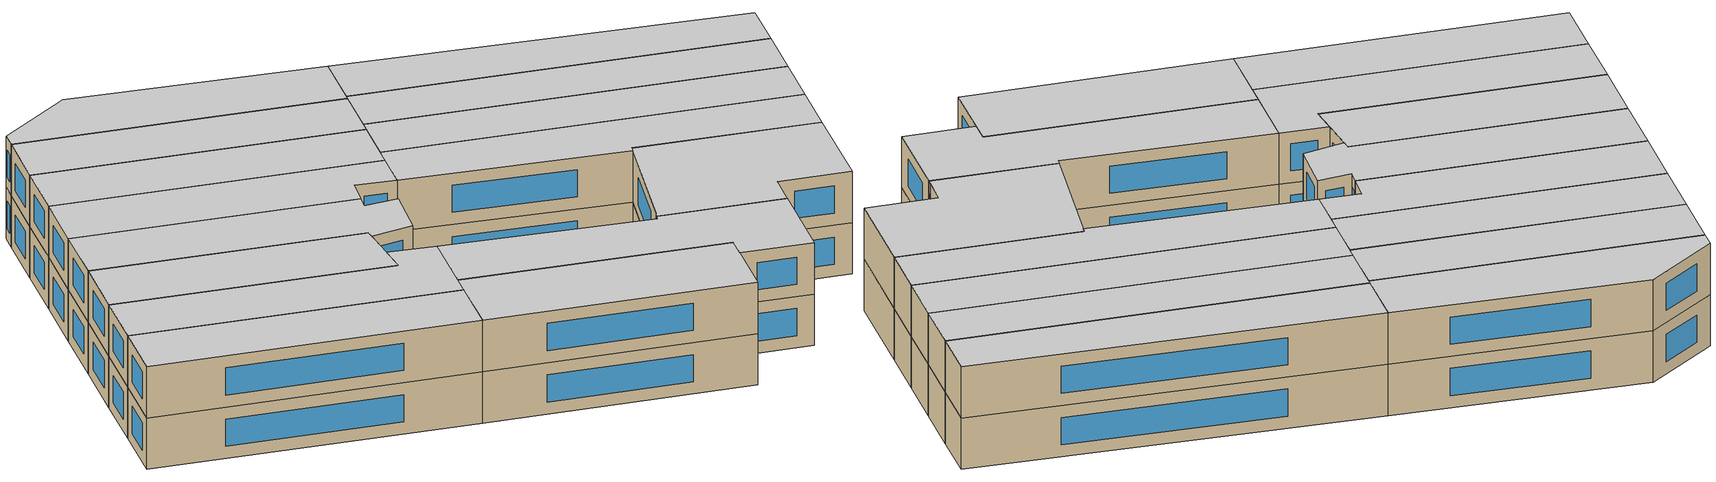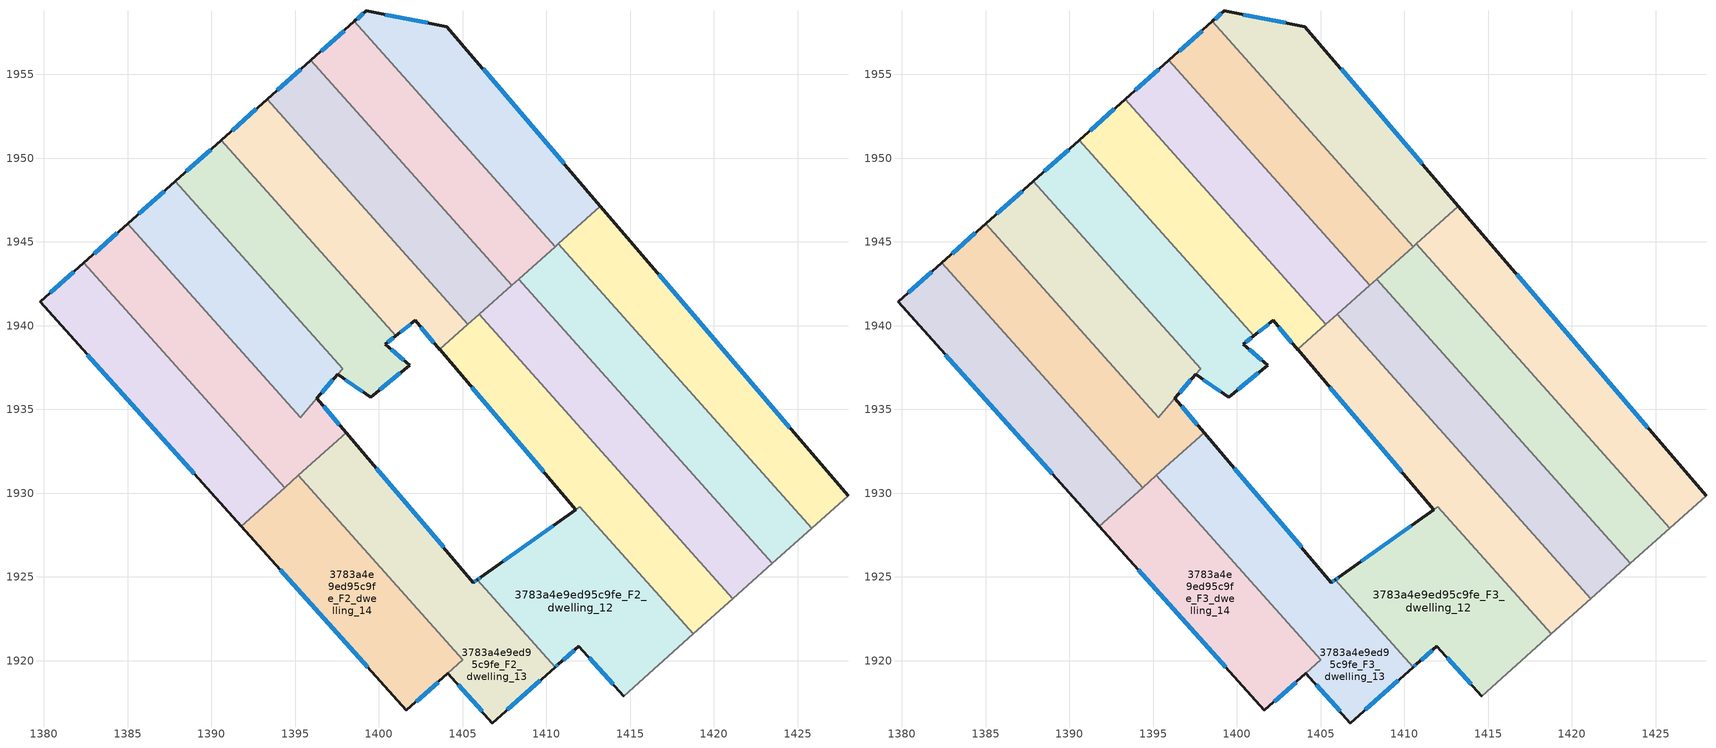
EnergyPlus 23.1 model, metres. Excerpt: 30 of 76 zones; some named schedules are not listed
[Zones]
3783a4e9ed95c9fe_F2_dwelling_0
 floor to 3783a4e9ed95c9fe_F1_dwelling_0 (EU_floor_Construction): 1404.07,1957.86 1413.23,1947.13 1410.53,1944.72 1398.54,1958.16 1399.25,1958.79 z6
 wall outside (EU_wall_Construction): 1413.23,1947.13 1404.07,1957.86 1399.25,1958.79 1398.54,1958.16 z6:9
 wall to 3783a4e9ed95c9fe_F2_dwelling_1 (EU_wall_Construction): 1398.54,1958.16 1410.53,1944.72 z6:9
 wall to 3783a4e9ed95c9fe_F2_dwelling_8 (EU_wall_Construction): 1410.7,1944.88 1413.23,1947.13 z6:9
 wall to 3783a4e9ed95c9fe_F2_dwelling_9 (EU_wall_Construction): 1410.53,1944.72 1410.7,1944.88 z6:9
 window (EU_Window_Construction): 1402.94,1958.07 1400.38,1958.57 / 1411.08,1949.65 1406.22,1955.34 / 1399.08,1958.64 1398.71,1958.31 z6.7:8.3
3783a4e9ed95c9fe_F2_dwelling_1
 floor to 3783a4e9ed95c9fe_F1_dwelling_1 (EU_floor_Construction): 1398.54,1958.16 1410.53,1944.72 1407.92,1942.4 1395.94,1955.84 z6
 wall outside (EU_wall_Construction): 1398.54,1958.16 1395.94,1955.84 z6:9
 wall to 3783a4e9ed95c9fe_F2_dwelling_2 (EU_wall_Construction): 1395.94,1955.84 1407.92,1942.4 z6:9
 wall to 3783a4e9ed95c9fe_F2_dwelling_9 (EU_wall_Construction): 1408.35,1942.78 1410.53,1944.72 z6:9
 wall to 3783a4e9ed95c9fe_F2_dwelling_10 (EU_wall_Construction): 1407.92,1942.4 1408.35,1942.78 z6:9
 window (EU_Window_Construction): 1397.93,1957.61 1396.55,1956.38 z6.7:8.3
3783a4e9ed95c9fe_F2_dwelling_10
 floor to 3783a4e9ed95c9fe_F1_dwelling_10 (EU_floor_Construction): 1408.35,1942.78 1423.48,1925.8 1421.13,1923.7 1405.99,1940.68 z6
 wall to 3783a4e9ed95c9fe_F2_dwelling_9 (EU_wall_Construction): 1423.48,1925.8 1408.35,1942.78 z6:9
 wall adiabatic (EU_wall_Construction): 1421.13,1923.7 1423.48,1925.8 z6:9
 wall to 3783a4e9ed95c9fe_F2_dwelling_11 (EU_wall_Construction): 1405.99,1940.68 1421.13,1923.7 z6:9
 wall to 3783a4e9ed95c9fe_F2_dwelling_2 (EU_wall_Construction): 1407.92,1942.4 1405.99,1940.68 z6:9
3783a4e9ed95c9fe_F2_dwelling_11
 floor to 3783a4e9ed95c9fe_F1_dwelling_11 (EU_floor_Construction): 1412.01,1929.19 1411.76,1929.02 1403.64,1938.58 1405.99,1940.68 1421.13,1923.7 1418.78,1921.6 z6
 wall outside (EU_wall_Construction): 1403.64,1938.58 1411.76,1929.02 z6:9
 wall adiabatic (EU_wall_Construction): 1418.78,1921.6 1421.13,1923.7 z6:9
 wall to 3783a4e9ed95c9fe_F2_dwelling_12 (EU_wall_Construction): 1411.76,1929.02 1412.01,1929.19 1418.78,1921.6 z6:9
 wall to 3783a4e9ed95c9fe_F2_dwelling_3 (EU_wall_Construction): 1405.32,1940.08 1403.64,1938.58 z6:9
 wall to 3783a4e9ed95c9fe_F2_dwelling_2 (EU_wall_Construction): 1405.99,1940.68 1405.32,1940.08 z6:9
 window (EU_Window_Construction): 1405.55,1936.33 1409.85,1931.26 z6.7:8.3
3783a4e9ed95c9fe_F2_dwelling_12
 floor to 3783a4e9ed95c9fe_F1_dwelling_12 (EU_floor_Construction): 1412.01,1929.19 1418.78,1921.6 1414.62,1917.88 1411.94,1920.87 1410.72,1919.78 1410.53,1919.62 1405.89,1924.83 1406.09,1924.97 z6
 wall outside (EU_wall_Construction): 1410.53,1919.62 1410.72,1919.78 1411.94,1920.87 1414.62,1917.88 / 1411.76,1929.01 1406.09,1924.97 1405.89,1924.83 z6:9
 wall adiabatic (EU_wall_Construction): 1414.62,1917.88 1418.78,1921.6 z6:9
 wall to 3783a4e9ed95c9fe_F2_dwelling_13 (EU_wall_Construction): 1405.89,1924.83 1410.53,1919.62 z6:9
 window (EU_Window_Construction): 1412.57,1920.17 1413.99,1918.59 / 1411.01,1920.04 1411.65,1920.62 / 1410.58,1919.66 1410.67,1919.74 / 1406.04,1924.94 1405.93,1924.86 / 1410.43,1928.07 1407.42,1925.92 z6.7:8.3
3783a4e9ed95c9fe_F2_dwelling_13
 floor to 3783a4e9ed95c9fe_F1_dwelling_13 (EU_floor_Construction): 1405.89,1924.83 1410.53,1919.62 1406.79,1916.28 1404.12,1919.25 1405.02,1920.04 1395.2,1931.06 1398.06,1933.6 1405.65,1924.66 z6
 wall outside (EU_wall_Construction): 1404.12,1919.25 1406.79,1916.28 1410.53,1919.62 / 1405.89,1924.83 1405.65,1924.66 1398.06,1933.6 z6:9
 wall to 3783a4e9ed95c9fe_F2_dwelling_14 (EU_wall_Construction): 1405.02,1920.04 1404.12,1919.25 / 1395.2,1931.06 1405.02,1920.05 z6:9
 wall to 3783a4e9ed95c9fe_F2_dwelling_6 (EU_wall_Construction): 1398.06,1933.6 1395.2,1931.06 z6:9
 window (EU_Window_Construction): 1404.75,1918.55 1406.16,1916.97 / 1403.86,1926.76 1399.84,1931.5 / 1405.83,1924.79 1405.7,1924.7 / 1407.67,1917.06 1409.65,1918.83 z6.7:8.3
3783a4e9ed95c9fe_F2_dwelling_14
 floor to 3783a4e9ed95c9fe_F1_dwelling_14 (EU_floor_Construction): 1395.2,1931.06 1405.02,1920.05 1401.65,1917.04 1391.8,1928.02 z6
 wall outside (EU_wall_Construction): 1391.8,1928.02 1401.65,1917.04 1404.12,1919.24 z6:9
 wall to 3783a4e9ed95c9fe_F2_dwelling_7 (EU_wall_Construction): 1394.38,1930.32 1391.8,1928.02 z6:9
 wall to 3783a4e9ed95c9fe_F2_dwelling_6 (EU_wall_Construction): 1395.2,1931.06 1394.38,1930.32 z6:9
 window (EU_Window_Construction): 1402.23,1917.56 1403.54,1918.72 / 1394.11,1925.44 1399.34,1919.62 z6.7:8.3
3783a4e9ed95c9fe_F2_dwelling_2
 floor to 3783a4e9ed95c9fe_F1_dwelling_2 (EU_floor_Construction): 1395.94,1955.84 1407.92,1942.4 1405.32,1940.08 1393.34,1953.52 z6
 wall outside (EU_wall_Construction): 1395.94,1955.84 1393.34,1953.52 z6:9
 wall to 3783a4e9ed95c9fe_F2_dwelling_3 (EU_wall_Construction): 1393.34,1953.52 1405.32,1940.08 z6:9
 window (EU_Window_Construction): 1395.33,1955.29 1393.95,1954.06 z6.7:8.3
3783a4e9ed95c9fe_F2_dwelling_3
 floor to 3783a4e9ed95c9fe_F1_dwelling_3 (EU_floor_Construction): 1393.34,1953.52 1405.32,1940.08 1403.64,1938.58 1402.16,1940.31 1401.02,1939.39 1390.6,1951.08 z6
 wall outside (EU_wall_Construction): 1393.34,1953.52 1390.6,1951.08 / 1401.02,1939.39 1402.16,1940.31 1403.64,1938.58 z6:9
 wall to 3783a4e9ed95c9fe_F2_dwelling_4 (EU_wall_Construction): 1390.6,1951.08 1401.02,1939.39 z6:9
 window (EU_Window_Construction): 1392.69,1952.95 1391.24,1951.65 / 1402.51,1939.9 1403.29,1938.98 / 1401.29,1939.61 1401.89,1940.09 z6.7:8.3
3783a4e9ed95c9fe_F2_dwelling_4
 floor to 3783a4e9ed95c9fe_F1_dwelling_4 (EU_floor_Construction): 1390.6,1951.08 1401.02,1939.39 1400.39,1938.89 1401.83,1937.65 1399.52,1935.72 1397.55,1937.1 1397.84,1937.44 1387.86,1948.63 z6
 wall outside (EU_wall_Construction): 1390.6,1951.08 1387.86,1948.63 / 1397.55,1937.1 1399.52,1935.72 1401.83,1937.65 1400.39,1938.89 1401.02,1939.39 z6:9
 wall to 3783a4e9ed95c9fe_F2_dwelling_5 (EU_wall_Construction): 1387.86,1948.63 1397.84,1937.44 1397.55,1937.1 z6:9
 window (EU_Window_Construction): 1389.96,1950.5 1388.5,1949.21 / 1400.54,1939.01 1400.87,1939.27 / 1401.5,1937.94 1400.73,1938.6 / 1400.06,1936.17 1401.29,1937.2 / 1398.01,1936.78 1399.05,1936.04 z6.7:8.3
3783a4e9ed95c9fe_F2_dwelling_5
 floor to 3783a4e9ed95c9fe_F1_dwelling_5 (EU_floor_Construction): 1387.86,1948.63 1397.84,1937.44 1395.31,1934.52 1385,1946.08 z6
 wall outside (EU_wall_Construction): 1387.86,1948.63 1385,1946.08 / 1396.3,1935.66 1397.55,1937.1 z6:9
 wall to 3783a4e9ed95c9fe_F2_dwelling_6 (EU_wall_Construction): 1385,1946.08 1395.31,1934.52 / 1395.31,1934.51 1396.3,1935.66 z6:9
 window (EU_Window_Construction): 1387.19,1948.04 1385.67,1946.68 / 1396.6,1936 1397.26,1936.76 z6.7:8.3
3783a4e9ed95c9fe_F2_dwelling_6
 floor to 3783a4e9ed95c9fe_F1_dwelling_6 (EU_floor_Construction): 1396.3,1935.66 1398.06,1933.6 1394.38,1930.32 1382.4,1943.76 1385,1946.08 1395.31,1934.51 z6
 wall outside (EU_wall_Construction): 1385,1946.08 1382.4,1943.76 / 1398.06,1933.6 1396.3,1935.66 z6:9
 wall to 3783a4e9ed95c9fe_F2_dwelling_7 (EU_wall_Construction): 1382.4,1943.76 1394.38,1930.32 z6:9
 window (EU_Window_Construction): 1384.39,1945.54 1383.01,1944.31 / 1397.64,1934.08 1396.72,1935.18 z6.7:8.3
3783a4e9ed95c9fe_F2_dwelling_7
 floor to 3783a4e9ed95c9fe_F1_dwelling_7 (EU_floor_Construction): 1382.4,1943.76 1394.38,1930.32 1391.8,1928.02 1379.77,1941.42 z6
 wall outside (EU_wall_Construction): 1382.4,1943.76 1379.77,1941.42 1391.8,1928.02 z6:9
 window (EU_Window_Construction): 1382.6,1938.28 1388.97,1931.17 / 1381.78,1943.21 1380.39,1941.97 z6.7:8.3
3783a4e9ed95c9fe_F2_dwelling_8
 floor to 3783a4e9ed95c9fe_F1_dwelling_8 (EU_floor_Construction): 1413.23,1947.13 1428.01,1929.85 1425.84,1927.9 1410.7,1944.88 z6
 wall outside (EU_wall_Construction): 1428.01,1929.85 1413.23,1947.13 z6:9
 wall adiabatic (EU_wall_Construction): 1425.84,1927.9 1428.01,1929.85 z6:9
 wall to 3783a4e9ed95c9fe_F2_dwelling_9 (EU_wall_Construction): 1410.7,1944.88 1425.84,1927.9 z6:9
 window (EU_Window_Construction): 1424.54,1933.91 1416.7,1943.07 z6.7:8.3
3783a4e9ed95c9fe_F2_dwelling_9
 floor to 3783a4e9ed95c9fe_F1_dwelling_9 (EU_floor_Construction): 1410.7,1944.88 1425.84,1927.9 1423.48,1925.8 1408.35,1942.78 z6
 wall adiabatic (EU_wall_Construction): 1423.48,1925.8 1425.84,1927.9 z6:9
3783a4e9ed95c9fe_F3_dwelling_0
 floor to 3783a4e9ed95c9fe_F2_dwelling_0 (EU_floor_Construction): 1404.07,1957.86 1413.23,1947.13 1410.53,1944.72 1398.54,1958.16 1399.25,1958.79 z9
 wall outside (EU_wall_Construction): 1413.23,1947.13 1404.07,1957.86 1399.25,1958.79 1398.54,1958.16 z9:12
 wall to 3783a4e9ed95c9fe_F3_dwelling_1 (EU_wall_Construction): 1398.54,1958.16 1410.53,1944.72 z9:12
 wall to 3783a4e9ed95c9fe_F3_dwelling_8 (EU_wall_Construction): 1410.7,1944.88 1413.23,1947.13 z9:12
 wall to 3783a4e9ed95c9fe_F3_dwelling_9 (EU_wall_Construction): 1410.53,1944.72 1410.7,1944.88 z9:12
 window (EU_Window_Construction): 1402.94,1958.07 1400.38,1958.57 / 1411.08,1949.65 1406.22,1955.34 / 1399.08,1958.64 1398.71,1958.31 z9.7:11.3
 ceiling to 3783a4e9ed95c9fe_F4_dwelling_0 (EU_floor_Construction): 1413.23,1947.13 1404.07,1957.86 1399.25,1958.79 1398.54,1958.16 1410.53,1944.72 z12
3783a4e9ed95c9fe_F3_dwelling_1
 floor to 3783a4e9ed95c9fe_F2_dwelling_1 (EU_floor_Construction): 1398.54,1958.16 1410.53,1944.72 1407.92,1942.4 1395.94,1955.84 z9
 wall outside (EU_wall_Construction): 1398.54,1958.16 1395.94,1955.84 z9:12
 wall to 3783a4e9ed95c9fe_F3_dwelling_2 (EU_wall_Construction): 1395.94,1955.84 1407.92,1942.4 z9:12
 wall to 3783a4e9ed95c9fe_F3_dwelling_9 (EU_wall_Construction): 1408.35,1942.78 1410.53,1944.72 z9:12
 wall to 3783a4e9ed95c9fe_F3_dwelling_10 (EU_wall_Construction): 1407.92,1942.4 1408.35,1942.78 z9:12
 window (EU_Window_Construction): 1397.93,1957.61 1396.55,1956.38 z9.7:11.3
 ceiling to 3783a4e9ed95c9fe_F4_dwelling_1 (EU_floor_Construction): 1410.53,1944.72 1398.54,1958.16 1395.94,1955.84 1407.92,1942.4 z12
3783a4e9ed95c9fe_F3_dwelling_10
 floor to 3783a4e9ed95c9fe_F2_dwelling_10 (EU_floor_Construction): 1408.35,1942.78 1423.48,1925.8 1421.13,1923.7 1405.99,1940.68 z9
 wall to 3783a4e9ed95c9fe_F3_dwelling_9 (EU_wall_Construction): 1423.48,1925.8 1408.35,1942.78 z9:12
 wall adiabatic (EU_wall_Construction): 1421.13,1923.7 1423.48,1925.8 z9:12
 wall to 3783a4e9ed95c9fe_F3_dwelling_11 (EU_wall_Construction): 1405.99,1940.68 1421.13,1923.7 z9:12
 wall to 3783a4e9ed95c9fe_F3_dwelling_2 (EU_wall_Construction): 1407.92,1942.4 1405.99,1940.68 z9:12
 ceiling to 3783a4e9ed95c9fe_F4_dwelling_10 (EU_floor_Construction): 1423.48,1925.8 1408.35,1942.78 1405.99,1940.68 1421.13,1923.7 z12
3783a4e9ed95c9fe_F3_dwelling_11
 floor to 3783a4e9ed95c9fe_F2_dwelling_11 (EU_floor_Construction): 1412.01,1929.19 1411.76,1929.02 1403.64,1938.58 1405.99,1940.68 1421.13,1923.7 1418.78,1921.6 z9
 wall outside (EU_wall_Construction): 1403.64,1938.58 1411.76,1929.02 z9:12
 wall adiabatic (EU_wall_Construction): 1418.78,1921.6 1421.13,1923.7 z9:12
 wall to 3783a4e9ed95c9fe_F3_dwelling_12 (EU_wall_Construction): 1411.76,1929.02 1412.01,1929.19 1418.78,1921.6 z9:12
 wall to 3783a4e9ed95c9fe_F3_dwelling_3 (EU_wall_Construction): 1405.32,1940.08 1403.64,1938.58 z9:12
 wall to 3783a4e9ed95c9fe_F3_dwelling_2 (EU_wall_Construction): 1405.99,1940.68 1405.32,1940.08 z9:12
 window (EU_Window_Construction): 1405.55,1936.33 1409.85,1931.26 z9.7:11.3
 ceiling to 3783a4e9ed95c9fe_F4_dwelling_11 (EU_floor_Construction): 1421.13,1923.7 1405.99,1940.68 1403.64,1938.58 1411.76,1929.02 1412.01,1929.19 1418.78,1921.6 z12
3783a4e9ed95c9fe_F3_dwelling_12
 floor to 3783a4e9ed95c9fe_F2_dwelling_12 (EU_floor_Construction): 1412.01,1929.19 1418.78,1921.6 1414.62,1917.88 1411.94,1920.87 1410.72,1919.78 1410.53,1919.62 1405.89,1924.83 1406.09,1924.97 z9
 wall outside (EU_wall_Construction): 1410.53,1919.62 1410.72,1919.78 1411.94,1920.87 1414.62,1917.88 / 1411.76,1929.01 1406.09,1924.97 1405.89,1924.83 z9:12
 wall adiabatic (EU_wall_Construction): 1414.62,1917.88 1418.78,1921.6 z9:12
 wall to 3783a4e9ed95c9fe_F3_dwelling_13 (EU_wall_Construction): 1405.89,1924.83 1410.53,1919.62 z9:12
 window (EU_Window_Construction): 1412.57,1920.17 1413.99,1918.59 / 1411.01,1920.04 1411.65,1920.62 / 1410.58,1919.66 1410.67,1919.74 / 1406.04,1924.94 1405.93,1924.86 / 1410.43,1928.07 1407.42,1925.92 z9.7:11.3
 ceiling to 3783a4e9ed95c9fe_F4_dwelling_12 (EU_floor_Construction): 1418.78,1921.6 1412.01,1929.19 1406.09,1924.97 1405.89,1924.83 1410.53,1919.62 1410.72,1919.78 1411.94,1920.87 1414.62,1917.88 z12
3783a4e9ed95c9fe_F3_dwelling_13
 floor to 3783a4e9ed95c9fe_F2_dwelling_13 (EU_floor_Construction): 1405.89,1924.83 1410.53,1919.62 1406.79,1916.28 1404.12,1919.25 1405.02,1920.04 1395.2,1931.06 1398.06,1933.6 1405.65,1924.66 z9
 wall outside (EU_wall_Construction): 1404.12,1919.25 1406.79,1916.28 1410.53,1919.62 / 1405.89,1924.83 1405.65,1924.66 1398.06,1933.6 z9:12
 wall to 3783a4e9ed95c9fe_F3_dwelling_14 (EU_wall_Construction): 1405.02,1920.04 1404.12,1919.25 / 1395.2,1931.06 1405.02,1920.05 z9:12
 wall to 3783a4e9ed95c9fe_F3_dwelling_6 (EU_wall_Construction): 1398.06,1933.6 1395.2,1931.06 z9:12
 window (EU_Window_Construction): 1404.75,1918.55 1406.16,1916.97 / 1403.86,1926.76 1399.84,1931.5 / 1405.83,1924.79 1405.7,1924.7 / 1407.67,1917.06 1409.65,1918.83 z9.7:11.3
 ceiling to 3783a4e9ed95c9fe_F4_dwelling_13 (EU_floor_Construction): 1410.53,1919.62 1405.89,1924.83 1405.65,1924.66 1398.06,1933.6 1395.2,1931.06 1405.02,1920.04 1404.12,1919.25 1406.79,1916.28 z12
3783a4e9ed95c9fe_F3_dwelling_14
 floor to 3783a4e9ed95c9fe_F2_dwelling_14 (EU_floor_Construction): 1395.2,1931.06 1405.02,1920.05 1401.65,1917.04 1391.8,1928.02 z9
 wall outside (EU_wall_Construction): 1391.8,1928.02 1401.65,1917.04 1404.12,1919.24 z9:12
 wall to 3783a4e9ed95c9fe_F3_dwelling_7 (EU_wall_Construction): 1394.38,1930.32 1391.8,1928.02 z9:12
 wall to 3783a4e9ed95c9fe_F3_dwelling_6 (EU_wall_Construction): 1395.2,1931.06 1394.38,1930.32 z9:12
 window (EU_Window_Construction): 1402.23,1917.56 1403.54,1918.72 / 1394.11,1925.44 1399.34,1919.62 z9.7:11.3
 ceiling to 3783a4e9ed95c9fe_F4_dwelling_14 (EU_floor_Construction): 1405.02,1920.05 1395.2,1931.06 1391.8,1928.02 1401.65,1917.04 z12
3783a4e9ed95c9fe_F3_dwelling_2
 floor to 3783a4e9ed95c9fe_F2_dwelling_2 (EU_floor_Construction): 1395.94,1955.84 1407.92,1942.4 1405.32,1940.08 1393.34,1953.52 z9
 wall outside (EU_wall_Construction): 1395.94,1955.84 1393.34,1953.52 z9:12
 wall to 3783a4e9ed95c9fe_F3_dwelling_3 (EU_wall_Construction): 1393.34,1953.52 1405.32,1940.08 z9:12
 window (EU_Window_Construction): 1395.33,1955.29 1393.95,1954.06 z9.7:11.3
 ceiling to 3783a4e9ed95c9fe_F4_dwelling_2 (EU_floor_Construction): 1407.92,1942.4 1395.94,1955.84 1393.34,1953.52 1405.32,1940.08 z12
3783a4e9ed95c9fe_F3_dwelling_3
 floor to 3783a4e9ed95c9fe_F2_dwelling_3 (EU_floor_Construction): 1393.34,1953.52 1405.32,1940.08 1403.64,1938.58 1402.16,1940.31 1401.02,1939.39 1390.6,1951.08 z9
 wall outside (EU_wall_Construction): 1393.34,1953.52 1390.6,1951.08 / 1401.02,1939.39 1402.16,1940.31 1403.64,1938.58 z9:12
 wall to 3783a4e9ed95c9fe_F3_dwelling_4 (EU_wall_Construction): 1390.6,1951.08 1401.02,1939.39 z9:12
 window (EU_Window_Construction): 1392.69,1952.95 1391.24,1951.65 / 1402.51,1939.9 1403.29,1938.98 / 1401.29,1939.61 1401.89,1940.09 z9.7:11.3
 ceiling to 3783a4e9ed95c9fe_F4_dwelling_3 (EU_floor_Construction): 1405.32,1940.08 1393.34,1953.52 1390.6,1951.08 1401.02,1939.39 1402.16,1940.31 1403.64,1938.58 z12
3783a4e9ed95c9fe_F3_dwelling_4
 floor to 3783a4e9ed95c9fe_F2_dwelling_4 (EU_floor_Construction): 1390.6,1951.08 1401.02,1939.39 1400.39,1938.89 1401.83,1937.65 1399.52,1935.72 1397.55,1937.1 1397.84,1937.44 1387.86,1948.63 z9
 wall outside (EU_wall_Construction): 1390.6,1951.08 1387.86,1948.63 / 1397.55,1937.1 1399.52,1935.72 1401.83,1937.65 1400.39,1938.89 1401.02,1939.39 z9:12
 wall to 3783a4e9ed95c9fe_F3_dwelling_5 (EU_wall_Construction): 1387.86,1948.63 1397.84,1937.44 1397.55,1937.1 z9:12
 window (EU_Window_Construction): 1389.96,1950.5 1388.5,1949.21 / 1400.54,1939.01 1400.87,1939.27 / 1401.5,1937.94 1400.73,1938.6 / 1400.06,1936.17 1401.29,1937.2 / 1398.01,1936.78 1399.05,1936.04 z9.7:11.3
 ceiling to 3783a4e9ed95c9fe_F4_dwelling_4 (EU_floor_Construction): 1401.83,1937.65 1400.39,1938.89 1401.02,1939.39 1390.6,1951.08 1387.86,1948.63 1397.84,1937.44 1397.55,1937.1 1399.52,1935.72 z12
3783a4e9ed95c9fe_F3_dwelling_5
 floor to 3783a4e9ed95c9fe_F2_dwelling_5 (EU_floor_Construction): 1387.86,1948.63 1397.84,1937.44 1395.31,1934.52 1385,1946.08 z9
 wall outside (EU_wall_Construction): 1387.86,1948.63 1385,1946.08 / 1396.3,1935.66 1397.55,1937.1 z9:12
 wall to 3783a4e9ed95c9fe_F3_dwelling_6 (EU_wall_Construction): 1385,1946.08 1395.31,1934.52 / 1395.31,1934.51 1396.3,1935.66 z9:12
 window (EU_Window_Construction): 1387.19,1948.04 1385.67,1946.68 / 1396.6,1936 1397.26,1936.76 z9.7:11.3
 ceiling to 3783a4e9ed95c9fe_F4_dwelling_5 (EU_floor_Construction): 1395.31,1934.52 1397.84,1937.44 1387.86,1948.63 1385,1946.08 z12
3783a4e9ed95c9fe_F3_dwelling_6
 floor to 3783a4e9ed95c9fe_F2_dwelling_6 (EU_floor_Construction): 1396.3,1935.66 1398.06,1933.6 1394.38,1930.32 1382.4,1943.76 1385,1946.08 1395.31,1934.51 z9
 wall outside (EU_wall_Construction): 1385,1946.08 1382.4,1943.76 / 1398.06,1933.6 1396.3,1935.66 z9:12
 wall to 3783a4e9ed95c9fe_F3_dwelling_7 (EU_wall_Construction): 1382.4,1943.76 1394.38,1930.32 z9:12
 window (EU_Window_Construction): 1384.39,1945.54 1383.01,1944.31 / 1397.64,1934.08 1396.72,1935.18 z9.7:11.3
 ceiling to 3783a4e9ed95c9fe_F4_dwelling_6 (EU_floor_Construction): 1398.06,1933.6 1396.3,1935.66 1395.31,1934.51 1385,1946.08 1382.4,1943.76 1394.38,1930.32 z12
3783a4e9ed95c9fe_F3_dwelling_7
 floor to 3783a4e9ed95c9fe_F2_dwelling_7 (EU_floor_Construction): 1382.4,1943.76 1394.38,1930.32 1391.8,1928.02 1379.77,1941.42 z9
 wall outside (EU_wall_Construction): 1382.4,1943.76 1379.77,1941.42 1391.8,1928.02 z9:12
 window (EU_Window_Construction): 1382.6,1938.28 1388.97,1931.17 / 1381.78,1943.21 1380.39,1941.97 z9.7:11.3
 ceiling to 3783a4e9ed95c9fe_F4_dwelling_7 (EU_floor_Construction): 1394.38,1930.32 1382.4,1943.76 1379.77,1941.42 1391.8,1928.02 z12
3783a4e9ed95c9fe_F3_dwelling_8
 floor to 3783a4e9ed95c9fe_F2_dwelling_8 (EU_floor_Construction): 1413.23,1947.13 1428.01,1929.85 1425.84,1927.9 1410.7,1944.88 z9
 wall outside (EU_wall_Construction): 1428.01,1929.85 1413.23,1947.13 z9:12
 wall adiabatic (EU_wall_Construction): 1425.84,1927.9 1428.01,1929.85 z9:12
 wall to 3783a4e9ed95c9fe_F3_dwelling_9 (EU_wall_Construction): 1410.7,1944.88 1425.84,1927.9 z9:12
 window (EU_Window_Construction): 1424.54,1933.91 1416.7,1943.07 z9.7:11.3
 ceiling to 3783a4e9ed95c9fe_F4_dwelling_8 (EU_floor_Construction): 1428.01,1929.85 1413.23,1947.13 1410.7,1944.88 1425.84,1927.9 z12
3783a4e9ed95c9fe_F3_dwelling_9
 floor to 3783a4e9ed95c9fe_F2_dwelling_9 (EU_floor_Construction): 1410.7,1944.88 1425.84,1927.9 1423.48,1925.8 1408.35,1942.78 z9
 wall adiabatic (EU_wall_Construction): 1423.48,1925.8 1425.84,1927.9 z9:12
 ceiling to 3783a4e9ed95c9fe_F4_dwelling_9 (EU_floor_Construction): 1425.84,1927.9 1410.7,1944.88 1408.35,1942.78 1423.48,1925.8 z12
[Building]
EU S2 Campaign: North Axis=0; Terrain=City; Solar Distribution=FullExterior
[Site:Location]
Budapest.Ferenc.Liszt.Intl.AP: Latitude=47.437; Longitude=19.256; Time Zone=1; Elevation=185
[SizingPeriod:WeatherFileDays]
AnnualSizingPeriod: Begin Month=1; Begin Day of Month=1; End Month=12; End Day of Month=31; Day of Week for Start Day=Monday; Use Weather File Daylight Saving Period=No; Use Weather File Rain and Snow Indicators=No
[MATERIAL]
EU_InternalMass_Material: Roughness=MediumRough; Thickness=0.1; Conductivity=1; Density=1800; Specific Heat=900; Thermal Absorptance=0.9; Solar Absorptance=0.7; Visible Absorptance=0.7
[MATERIAL:NOMASS] Roughness=MediumRough; Thermal Absorptance=0.9; Solar Absorptance=0.7; Visible Absorptance=0.7
Name | Thermal Resistance
EU_wall_NoMass | 0.832559
EU_floor_NoMass | 0.872794
[WINDOWMATERIAL:SIMPLEGLAZINGSYSTEM]
EU_Window_SimpleGlazing: UFactor=2.79869; Solar Heat Gain Coefficient=0.75; Visible Transmittance=0.75
[CONSTRUCTION]
EU_wall_Construction: EU_wall_NoMass
EU_floor_Construction: EU_floor_NoMass
EU_Window_Construction: EU_Window_SimpleGlazing
EU_InternalMass_Construction: EU_InternalMass_Material
[ZONE] Type=1; Multiplier=1; Ceiling Height=autocalculate; Floor Area=autocalculate; Part of Total Floor Area=Yes
Name | Volume
3783a4e9ed95c9fe_F2_dwelling_0; 3783a4e9ed95c9fe_F3_dwelling_0 | 188.269
3783a4e9ed95c9fe_F2_dwelling_1; 3783a4e9ed95c9fe_F3_dwelling_1 | 188.36
3783a4e9ed95c9fe_F2_dwelling_10; 3783a4e9ed95c9fe_F3_dwelling_10 | 215.232
3783a4e9ed95c9fe_F2_dwelling_11; 3783a4e9ed95c9fe_F3_dwelling_11 | 221.08
3783a4e9ed95c9fe_F2_dwelling_12; 3783a4e9ed95c9fe_F3_dwelling_12 | 214.382
3783a4e9ed95c9fe_F2_dwelling_13; 3783a4e9ed95c9fe_F3_dwelling_13 | 224.264
3783a4e9ed95c9fe_F2_dwelling_14; 3783a4e9ed95c9fe_F3_dwelling_14 | 200.872
3783a4e9ed95c9fe_F2_dwelling_2; 3783a4e9ed95c9fe_F3_dwelling_2 | 188.283
3783a4e9ed95c9fe_F2_dwelling_3; 3783a4e9ed95c9fe_F3_dwelling_3 | 188.265
3783a4e9ed95c9fe_F2_dwelling_4; 3783a4e9ed95c9fe_F3_dwelling_4 | 189.615
3783a4e9ed95c9fe_F2_dwelling_5; 3783a4e9ed95c9fe_F3_dwelling_5 | 175.423
3783a4e9ed95c9fe_F2_dwelling_6; 3783a4e9ed95c9fe_F3_dwelling_6 | 199.825
3783a4e9ed95c9fe_F2_dwelling_7; 3783a4e9ed95c9fe_F3_dwelling_7 | 188.303
3783a4e9ed95c9fe_F2_dwelling_8; 3783a4e9ed95c9fe_F3_dwelling_8 | 215.194
3783a4e9ed95c9fe_F2_dwelling_9; 3783a4e9ed95c9fe_F3_dwelling_9 | 215.15
[INTERNALMASS] Construction=EU_InternalMass_Construction
Name | Zone or ZoneList | Surface Area
3783a4e9ed95c9fe_F2_dwelling_0_EU_InternalMass | 3783a4e9ed95c9fe_F2_dwelling_0 | 62.7562
3783a4e9ed95c9fe_F2_dwelling_1_EU_InternalMass | 3783a4e9ed95c9fe_F2_dwelling_1 | 62.7866
3783a4e9ed95c9fe_F2_dwelling_2_EU_InternalMass | 3783a4e9ed95c9fe_F2_dwelling_2 | 62.7612
3783a4e9ed95c9fe_F2_dwelling_3_EU_InternalMass | 3783a4e9ed95c9fe_F2_dwelling_3 | 62.7548
3783a4e9ed95c9fe_F2_dwelling_4_EU_InternalMass | 3783a4e9ed95c9fe_F2_dwelling_4 | 63.2053
3783a4e9ed95c9fe_F2_dwelling_5_EU_InternalMass | 3783a4e9ed95c9fe_F2_dwelling_5 | 58.4883
3783a4e9ed95c9fe_F2_dwelling_6_EU_InternalMass | 3783a4e9ed95c9fe_F2_dwelling_6 | 66.6094
3783a4e9ed95c9fe_F2_dwelling_7_EU_InternalMass | 3783a4e9ed95c9fe_F2_dwelling_7 | 62.7678
3783a4e9ed95c9fe_F2_dwelling_8_EU_InternalMass | 3783a4e9ed95c9fe_F2_dwelling_8 | 71.7314
3783a4e9ed95c9fe_F2_dwelling_9_EU_InternalMass | 3783a4e9ed95c9fe_F2_dwelling_9 | 71.7168
3783a4e9ed95c9fe_F2_dwelling_10_EU_InternalMass | 3783a4e9ed95c9fe_F2_dwelling_10 | 71.744
3783a4e9ed95c9fe_F2_dwelling_11_EU_InternalMass | 3783a4e9ed95c9fe_F2_dwelling_11 | 73.726
3783a4e9ed95c9fe_F2_dwelling_12_EU_InternalMass | 3783a4e9ed95c9fe_F2_dwelling_12 | 71.4756
3783a4e9ed95c9fe_F2_dwelling_13_EU_InternalMass | 3783a4e9ed95c9fe_F2_dwelling_13 | 74.7534
3783a4e9ed95c9fe_F2_dwelling_14_EU_InternalMass | 3783a4e9ed95c9fe_F2_dwelling_14 | 66.9674
3783a4e9ed95c9fe_F3_dwelling_0_EU_InternalMass | 3783a4e9ed95c9fe_F3_dwelling_0 | 62.7562
3783a4e9ed95c9fe_F3_dwelling_1_EU_InternalMass | 3783a4e9ed95c9fe_F3_dwelling_1 | 62.7866
3783a4e9ed95c9fe_F3_dwelling_2_EU_InternalMass | 3783a4e9ed95c9fe_F3_dwelling_2 | 62.7612
3783a4e9ed95c9fe_F3_dwelling_3_EU_InternalMass | 3783a4e9ed95c9fe_F3_dwelling_3 | 62.7548
3783a4e9ed95c9fe_F3_dwelling_4_EU_InternalMass | 3783a4e9ed95c9fe_F3_dwelling_4 | 63.2053
3783a4e9ed95c9fe_F3_dwelling_5_EU_InternalMass | 3783a4e9ed95c9fe_F3_dwelling_5 | 58.4883
3783a4e9ed95c9fe_F3_dwelling_6_EU_InternalMass | 3783a4e9ed95c9fe_F3_dwelling_6 | 66.6094
3783a4e9ed95c9fe_F3_dwelling_7_EU_InternalMass | 3783a4e9ed95c9fe_F3_dwelling_7 | 62.7678
3783a4e9ed95c9fe_F3_dwelling_8_EU_InternalMass | 3783a4e9ed95c9fe_F3_dwelling_8 | 71.7314
3783a4e9ed95c9fe_F3_dwelling_9_EU_InternalMass | 3783a4e9ed95c9fe_F3_dwelling_9 | 71.7168
3783a4e9ed95c9fe_F3_dwelling_10_EU_InternalMass | 3783a4e9ed95c9fe_F3_dwelling_10 | 71.744
3783a4e9ed95c9fe_F3_dwelling_11_EU_InternalMass | 3783a4e9ed95c9fe_F3_dwelling_11 | 73.726
3783a4e9ed95c9fe_F3_dwelling_12_EU_InternalMass | 3783a4e9ed95c9fe_F3_dwelling_12 | 71.4756
3783a4e9ed95c9fe_F3_dwelling_13_EU_InternalMass | 3783a4e9ed95c9fe_F3_dwelling_13 | 74.7534
3783a4e9ed95c9fe_F3_dwelling_14_EU_InternalMass | 3783a4e9ed95c9fe_F3_dwelling_14 | 66.9674
[OTHEREQUIPMENT] Fuel Type=Electricity; Design Level Calculation Method=Watts/Area; Power per Zone Floor Area=1; Fraction Latent=0; Fraction Radiant=0; Fraction Lost=0; Carbon Dioxide Generation Rate=0; EndUse Subcategory=EU_Step8_InternalGains
Name | Zone or ZoneList or Space or SpaceList | Schedule
EU_Step8_InternalGain_3783a4e9ed95c9fe_F2_dwelling_0_f000 | 3783a4e9ed95c9fe_F2_dwelling_0 | EU_Step8_GainSchedule_3783a4e9ed95c9fe_F2_dwelling_0_f000
EU_Step8_InternalGain_3783a4e9ed95c9fe_F2_dwelling_1_f000 | 3783a4e9ed95c9fe_F2_dwelling_1 | EU_Step8_GainSchedule_3783a4e9ed95c9fe_F2_dwelling_1_f000
EU_Step8_InternalGain_3783a4e9ed95c9fe_F2_dwelling_2_f000 | 3783a4e9ed95c9fe_F2_dwelling_2 | EU_Step8_GainSchedule_3783a4e9ed95c9fe_F2_dwelling_2_f000
EU_Step8_InternalGain_3783a4e9ed95c9fe_F2_dwelling_3_f000 | 3783a4e9ed95c9fe_F2_dwelling_3 | EU_Step8_GainSchedule_3783a4e9ed95c9fe_F2_dwelling_3_f000
EU_Step8_InternalGain_3783a4e9ed95c9fe_F2_dwelling_4_f000 | 3783a4e9ed95c9fe_F2_dwelling_4 | EU_Step8_GainSchedule_3783a4e9ed95c9fe_F2_dwelling_4_f000
EU_Step8_InternalGain_3783a4e9ed95c9fe_F2_dwelling_5_f000 | 3783a4e9ed95c9fe_F2_dwelling_5 | EU_Step8_GainSchedule_3783a4e9ed95c9fe_F2_dwelling_5_f000
EU_Step8_InternalGain_3783a4e9ed95c9fe_F2_dwelling_6_f000 | 3783a4e9ed95c9fe_F2_dwelling_6 | EU_Step8_GainSchedule_3783a4e9ed95c9fe_F2_dwelling_6_f000
EU_Step8_InternalGain_3783a4e9ed95c9fe_F2_dwelling_7_f000 | 3783a4e9ed95c9fe_F2_dwelling_7 | EU_Step8_GainSchedule_3783a4e9ed95c9fe_F2_dwelling_7_f000
EU_Step8_InternalGain_3783a4e9ed95c9fe_F2_dwelling_8_f000 | 3783a4e9ed95c9fe_F2_dwelling_8 | EU_Step8_GainSchedule_3783a4e9ed95c9fe_F2_dwelling_8_f000
EU_Step8_InternalGain_3783a4e9ed95c9fe_F2_dwelling_9_f000 | 3783a4e9ed95c9fe_F2_dwelling_9 | EU_Step8_GainSchedule_3783a4e9ed95c9fe_F2_dwelling_9_f000
EU_Step8_InternalGain_3783a4e9ed95c9fe_F2_dwelling_10_f000 | 3783a4e9ed95c9fe_F2_dwelling_10 | EU_Step8_GainSchedule_3783a4e9ed95c9fe_F2_dwelling_10_f000
EU_Step8_InternalGain_3783a4e9ed95c9fe_F2_dwelling_11_f000 | 3783a4e9ed95c9fe_F2_dwelling_11 | EU_Step8_GainSchedule_3783a4e9ed95c9fe_F2_dwelling_11_f000
EU_Step8_InternalGain_3783a4e9ed95c9fe_F2_dwelling_12_f000 | 3783a4e9ed95c9fe_F2_dwelling_12 | EU_Step8_GainSchedule_3783a4e9ed95c9fe_F2_dwelling_12_f000
EU_Step8_InternalGain_3783a4e9ed95c9fe_F2_dwelling_13_f000 | 3783a4e9ed95c9fe_F2_dwelling_13 | EU_Step8_GainSchedule_3783a4e9ed95c9fe_F2_dwelling_13_f000
EU_Step8_InternalGain_3783a4e9ed95c9fe_F2_dwelling_14_f000 | 3783a4e9ed95c9fe_F2_dwelling_14 | EU_Step8_GainSchedule_3783a4e9ed95c9fe_F2_dwelling_14_f000
EU_Step8_InternalGain_3783a4e9ed95c9fe_F3_dwelling_0_f000 | 3783a4e9ed95c9fe_F3_dwelling_0 | EU_Step8_GainSchedule_3783a4e9ed95c9fe_F3_dwelling_0_f000
EU_Step8_InternalGain_3783a4e9ed95c9fe_F3_dwelling_1_f000 | 3783a4e9ed95c9fe_F3_dwelling_1 | EU_Step8_GainSchedule_3783a4e9ed95c9fe_F3_dwelling_1_f000
EU_Step8_InternalGain_3783a4e9ed95c9fe_F3_dwelling_2_f000 | 3783a4e9ed95c9fe_F3_dwelling_2 | EU_Step8_GainSchedule_3783a4e9ed95c9fe_F3_dwelling_2_f000
EU_Step8_InternalGain_3783a4e9ed95c9fe_F3_dwelling_3_f000 | 3783a4e9ed95c9fe_F3_dwelling_3 | EU_Step8_GainSchedule_3783a4e9ed95c9fe_F3_dwelling_3_f000
EU_Step8_InternalGain_3783a4e9ed95c9fe_F3_dwelling_4_f000 | 3783a4e9ed95c9fe_F3_dwelling_4 | EU_Step8_GainSchedule_3783a4e9ed95c9fe_F3_dwelling_4_f000
EU_Step8_InternalGain_3783a4e9ed95c9fe_F3_dwelling_5_f000 | 3783a4e9ed95c9fe_F3_dwelling_5 | EU_Step8_GainSchedule_3783a4e9ed95c9fe_F3_dwelling_5_f000
EU_Step8_InternalGain_3783a4e9ed95c9fe_F3_dwelling_6_f000 | 3783a4e9ed95c9fe_F3_dwelling_6 | EU_Step8_GainSchedule_3783a4e9ed95c9fe_F3_dwelling_6_f000
EU_Step8_InternalGain_3783a4e9ed95c9fe_F3_dwelling_7_f000 | 3783a4e9ed95c9fe_F3_dwelling_7 | EU_Step8_GainSchedule_3783a4e9ed95c9fe_F3_dwelling_7_f000
EU_Step8_InternalGain_3783a4e9ed95c9fe_F3_dwelling_8_f000 | 3783a4e9ed95c9fe_F3_dwelling_8 | EU_Step8_GainSchedule_3783a4e9ed95c9fe_F3_dwelling_8_f000
EU_Step8_InternalGain_3783a4e9ed95c9fe_F3_dwelling_9_f000 | 3783a4e9ed95c9fe_F3_dwelling_9 | EU_Step8_GainSchedule_3783a4e9ed95c9fe_F3_dwelling_9_f000
EU_Step8_InternalGain_3783a4e9ed95c9fe_F3_dwelling_10_f000 | 3783a4e9ed95c9fe_F3_dwelling_10 | EU_Step8_GainSchedule_3783a4e9ed95c9fe_F3_dwelling_10_f000
EU_Step8_InternalGain_3783a4e9ed95c9fe_F3_dwelling_11_f000 | 3783a4e9ed95c9fe_F3_dwelling_11 | EU_Step8_GainSchedule_3783a4e9ed95c9fe_F3_dwelling_11_f000
EU_Step8_InternalGain_3783a4e9ed95c9fe_F3_dwelling_12_f000 | 3783a4e9ed95c9fe_F3_dwelling_12 | EU_Step8_GainSchedule_3783a4e9ed95c9fe_F3_dwelling_12_f000
EU_Step8_InternalGain_3783a4e9ed95c9fe_F3_dwelling_13_f000 | 3783a4e9ed95c9fe_F3_dwelling_13 | EU_Step8_GainSchedule_3783a4e9ed95c9fe_F3_dwelling_13_f000
EU_Step8_InternalGain_3783a4e9ed95c9fe_F3_dwelling_14_f000 | 3783a4e9ed95c9fe_F3_dwelling_14 | EU_Step8_GainSchedule_3783a4e9ed95c9fe_F3_dwelling_14_f000
[ZONEVENTILATION:DESIGNFLOWRATE] Schedule=EU_AlwaysOn; Design Flow Rate Calculation Method=AirChanges/Hour; Air Changes per Hour=0.475469; Ventilation Type=Natural; Fan Pressure Rise=0; Fan Total Efficiency=1; Constant Term Coefficient=1; Temperature Term Coefficient=0; Velocity Term Coefficient=0; Velocity Squared Term Coefficient=0; Minimum Indoor Temperature=-100; Maximum Indoor Temperature=100; Delta Temperature=-100; Minimum Outdoor Temperature=-100; Maximum Outdoor Temperature=100; Maximum Wind Speed=40
Name | Zone or ZoneList or Space or SpaceList
EU_ConstantAir_3783a4e9ed95c9fe_F2_dwelling_0 | 3783a4e9ed95c9fe_F2_dwelling_0
EU_ConstantAir_3783a4e9ed95c9fe_F2_dwelling_1 | 3783a4e9ed95c9fe_F2_dwelling_1
EU_ConstantAir_3783a4e9ed95c9fe_F2_dwelling_2 | 3783a4e9ed95c9fe_F2_dwelling_2
EU_ConstantAir_3783a4e9ed95c9fe_F2_dwelling_3 | 3783a4e9ed95c9fe_F2_dwelling_3
EU_ConstantAir_3783a4e9ed95c9fe_F2_dwelling_4 | 3783a4e9ed95c9fe_F2_dwelling_4
EU_ConstantAir_3783a4e9ed95c9fe_F2_dwelling_5 | 3783a4e9ed95c9fe_F2_dwelling_5
EU_ConstantAir_3783a4e9ed95c9fe_F2_dwelling_6 | 3783a4e9ed95c9fe_F2_dwelling_6
EU_ConstantAir_3783a4e9ed95c9fe_F2_dwelling_7 | 3783a4e9ed95c9fe_F2_dwelling_7
EU_ConstantAir_3783a4e9ed95c9fe_F2_dwelling_8 | 3783a4e9ed95c9fe_F2_dwelling_8
EU_ConstantAir_3783a4e9ed95c9fe_F2_dwelling_9 | 3783a4e9ed95c9fe_F2_dwelling_9
EU_ConstantAir_3783a4e9ed95c9fe_F2_dwelling_10 | 3783a4e9ed95c9fe_F2_dwelling_10
EU_ConstantAir_3783a4e9ed95c9fe_F2_dwelling_11 | 3783a4e9ed95c9fe_F2_dwelling_11
EU_ConstantAir_3783a4e9ed95c9fe_F2_dwelling_12 | 3783a4e9ed95c9fe_F2_dwelling_12
EU_ConstantAir_3783a4e9ed95c9fe_F2_dwelling_13 | 3783a4e9ed95c9fe_F2_dwelling_13
EU_ConstantAir_3783a4e9ed95c9fe_F2_dwelling_14 | 3783a4e9ed95c9fe_F2_dwelling_14
EU_ConstantAir_3783a4e9ed95c9fe_F3_dwelling_0 | 3783a4e9ed95c9fe_F3_dwelling_0
EU_ConstantAir_3783a4e9ed95c9fe_F3_dwelling_1 | 3783a4e9ed95c9fe_F3_dwelling_1
EU_ConstantAir_3783a4e9ed95c9fe_F3_dwelling_2 | 3783a4e9ed95c9fe_F3_dwelling_2
EU_ConstantAir_3783a4e9ed95c9fe_F3_dwelling_3 | 3783a4e9ed95c9fe_F3_dwelling_3
EU_ConstantAir_3783a4e9ed95c9fe_F3_dwelling_4 | 3783a4e9ed95c9fe_F3_dwelling_4
EU_ConstantAir_3783a4e9ed95c9fe_F3_dwelling_5 | 3783a4e9ed95c9fe_F3_dwelling_5
EU_ConstantAir_3783a4e9ed95c9fe_F3_dwelling_6 | 3783a4e9ed95c9fe_F3_dwelling_6
EU_ConstantAir_3783a4e9ed95c9fe_F3_dwelling_7 | 3783a4e9ed95c9fe_F3_dwelling_7
EU_ConstantAir_3783a4e9ed95c9fe_F3_dwelling_8 | 3783a4e9ed95c9fe_F3_dwelling_8
EU_ConstantAir_3783a4e9ed95c9fe_F3_dwelling_9 | 3783a4e9ed95c9fe_F3_dwelling_9
EU_ConstantAir_3783a4e9ed95c9fe_F3_dwelling_10 | 3783a4e9ed95c9fe_F3_dwelling_10
EU_ConstantAir_3783a4e9ed95c9fe_F3_dwelling_11 | 3783a4e9ed95c9fe_F3_dwelling_11
EU_ConstantAir_3783a4e9ed95c9fe_F3_dwelling_12 | 3783a4e9ed95c9fe_F3_dwelling_12
EU_ConstantAir_3783a4e9ed95c9fe_F3_dwelling_13 | 3783a4e9ed95c9fe_F3_dwelling_13
EU_ConstantAir_3783a4e9ed95c9fe_F3_dwelling_14 | 3783a4e9ed95c9fe_F3_dwelling_14
[HVACTEMPLATE:ZONE:IDEALLOADSAIRSYSTEM] System Availability Schedule=EU_AlwaysOn; Maximum Heating Supply Air Temperature=50; Minimum Cooling Supply Air Temperature=13; Maximum Heating Supply Air Humidity Ratio=0.0156; Minimum Cooling Supply Air Humidity Ratio=0.0077; Heating Limit=NoLimit; Cooling Limit=NoLimit; Heating Availability Schedule=EU_AlwaysOn; Cooling Availability Schedule=EU_CoolingOff; Dehumidification Control Type=ConstantSensibleHeatRatio; Cooling Sensible Heat Ratio=0.7; Dehumidification Setpoint=60; Humidification Control Type=None; Humidification Setpoint=30; Outdoor Air Method=None; Outdoor Air Flow Rate per Person=0.00944; Outdoor Air Flow Rate per Zone Floor Area=0; Outdoor Air Flow Rate per Zone=0; Demand Controlled Ventilation Type=None; Outdoor Air Economizer Type=NoEconomizer; Heat Recovery Type=None; Sensible Heat Recovery Effectiveness=0.7; Latent Heat Recovery Effectiveness=0.65
Name | Template Thermostat
3783a4e9ed95c9fe_F2_dwelling_0 | EU_HeatOnly_3783a4e9ed95c9fe_F2_dwelling_0
3783a4e9ed95c9fe_F2_dwelling_1 | EU_HeatOnly_3783a4e9ed95c9fe_F2_dwelling_1
3783a4e9ed95c9fe_F2_dwelling_2 | EU_HeatOnly_3783a4e9ed95c9fe_F2_dwelling_2
3783a4e9ed95c9fe_F2_dwelling_3 | EU_HeatOnly_3783a4e9ed95c9fe_F2_dwelling_3
3783a4e9ed95c9fe_F2_dwelling_4 | EU_HeatOnly_3783a4e9ed95c9fe_F2_dwelling_4
3783a4e9ed95c9fe_F2_dwelling_5 | EU_HeatOnly_3783a4e9ed95c9fe_F2_dwelling_5
3783a4e9ed95c9fe_F2_dwelling_6 | EU_HeatOnly_3783a4e9ed95c9fe_F2_dwelling_6
3783a4e9ed95c9fe_F2_dwelling_7 | EU_HeatOnly_3783a4e9ed95c9fe_F2_dwelling_7
3783a4e9ed95c9fe_F2_dwelling_8 | EU_HeatOnly_3783a4e9ed95c9fe_F2_dwelling_8
3783a4e9ed95c9fe_F2_dwelling_9 | EU_HeatOnly_3783a4e9ed95c9fe_F2_dwelling_9
3783a4e9ed95c9fe_F2_dwelling_10 | EU_HeatOnly_3783a4e9ed95c9fe_F2_dwelling_10
3783a4e9ed95c9fe_F2_dwelling_11 | EU_HeatOnly_3783a4e9ed95c9fe_F2_dwelling_11
3783a4e9ed95c9fe_F2_dwelling_12 | EU_HeatOnly_3783a4e9ed95c9fe_F2_dwelling_12
3783a4e9ed95c9fe_F2_dwelling_13 | EU_HeatOnly_3783a4e9ed95c9fe_F2_dwelling_13
3783a4e9ed95c9fe_F2_dwelling_14 | EU_HeatOnly_3783a4e9ed95c9fe_F2_dwelling_14
3783a4e9ed95c9fe_F3_dwelling_0 | EU_HeatOnly_3783a4e9ed95c9fe_F3_dwelling_0
3783a4e9ed95c9fe_F3_dwelling_1 | EU_HeatOnly_3783a4e9ed95c9fe_F3_dwelling_1
3783a4e9ed95c9fe_F3_dwelling_2 | EU_HeatOnly_3783a4e9ed95c9fe_F3_dwelling_2
3783a4e9ed95c9fe_F3_dwelling_3 | EU_HeatOnly_3783a4e9ed95c9fe_F3_dwelling_3
3783a4e9ed95c9fe_F3_dwelling_4 | EU_HeatOnly_3783a4e9ed95c9fe_F3_dwelling_4
3783a4e9ed95c9fe_F3_dwelling_5 | EU_HeatOnly_3783a4e9ed95c9fe_F3_dwelling_5
3783a4e9ed95c9fe_F3_dwelling_6 | EU_HeatOnly_3783a4e9ed95c9fe_F3_dwelling_6
3783a4e9ed95c9fe_F3_dwelling_7 | EU_HeatOnly_3783a4e9ed95c9fe_F3_dwelling_7
3783a4e9ed95c9fe_F3_dwelling_8 | EU_HeatOnly_3783a4e9ed95c9fe_F3_dwelling_8
3783a4e9ed95c9fe_F3_dwelling_9 | EU_HeatOnly_3783a4e9ed95c9fe_F3_dwelling_9
3783a4e9ed95c9fe_F3_dwelling_10 | EU_HeatOnly_3783a4e9ed95c9fe_F3_dwelling_10
3783a4e9ed95c9fe_F3_dwelling_11 | EU_HeatOnly_3783a4e9ed95c9fe_F3_dwelling_11
3783a4e9ed95c9fe_F3_dwelling_12 | EU_HeatOnly_3783a4e9ed95c9fe_F3_dwelling_12
3783a4e9ed95c9fe_F3_dwelling_13 | EU_HeatOnly_3783a4e9ed95c9fe_F3_dwelling_13
3783a4e9ed95c9fe_F3_dwelling_14 | EU_HeatOnly_3783a4e9ed95c9fe_F3_dwelling_14
[SIZING:ZONE] Zone Cooling Design Supply Air Temperature Input Method=SupplyAirTemperature; Zone Cooling Design Supply Air Temperature=13; Zone Heating Design Supply Air Temperature Input Method=SupplyAirTemperature; Zone Heating Design Supply Air Temperature=50; Zone Cooling Design Supply Air Humidity Ratio=0.008; Zone Heating Design Supply Air Humidity Ratio=0.008; Cooling Design Air Flow Method=DesignDay; Cooling Design Air Flow Rate=0; Cooling Minimum Air Flow per Zone Floor Area=0.000762; Cooling Minimum Air Flow=0; Cooling Minimum Air Flow Fraction=0.2; Heating Design Air Flow Method=DesignDay; Heating Design Air Flow Rate=0; Heating Maximum Air Flow per Zone Floor Area=0.002032; Heating Maximum Air Flow=0.141576; Heating Maximum Air Flow Fraction=0.3; Account for Dedicated Outdoor Air System=No; Dedicated Outdoor Air System Control Strategy=NeutralSupplyAir; Dedicated Outdoor Air Low Setpoint Temperature for Design=autosize; Dedicated Outdoor Air High Setpoint Temperature for Design=autosize; Zone Load Sizing Method=Sensible Load Only No Latent Load; Zone Latent Cooling Design Supply Air Humidity Ratio Input Method=HumidityRatioDifference; Zone Cooling Design Supply Air Humidity Ratio Difference=0.005; Zone Latent Heating Design Supply Air Humidity Ratio Input Method=HumidityRatioDifference; Zone Humidification Design Supply Air Humidity Ratio Difference=0.005
3783a4e9ed95c9fe_F2_dwelling_0; 3783a4e9ed95c9fe_F2_dwelling_1; 3783a4e9ed95c9fe_F2_dwelling_2; 3783a4e9ed95c9fe_F2_dwelling_3; 3783a4e9ed95c9fe_F2_dwelling_4; 3783a4e9ed95c9fe_F2_dwelling_5; 3783a4e9ed95c9fe_F2_dwelling_6; 3783a4e9ed95c9fe_F2_dwelling_7; 3783a4e9ed95c9fe_F2_dwelling_8; 3783a4e9ed95c9fe_F2_dwelling_9; 3783a4e9ed95c9fe_F2_dwelling_10; 3783a4e9ed95c9fe_F2_dwelling_11; 3783a4e9ed95c9fe_F2_dwelling_12; 3783a4e9ed95c9fe_F2_dwelling_13; 3783a4e9ed95c9fe_F2_dwelling_14; 3783a4e9ed95c9fe_F3_dwelling_0; 3783a4e9ed95c9fe_F3_dwelling_1; 3783a4e9ed95c9fe_F3_dwelling_2; 3783a4e9ed95c9fe_F3_dwelling_3; 3783a4e9ed95c9fe_F3_dwelling_4; 3783a4e9ed95c9fe_F3_dwelling_5; 3783a4e9ed95c9fe_F3_dwelling_6; 3783a4e9ed95c9fe_F3_dwelling_7; 3783a4e9ed95c9fe_F3_dwelling_8; 3783a4e9ed95c9fe_F3_dwelling_9; 3783a4e9ed95c9fe_F3_dwelling_10; 3783a4e9ed95c9fe_F3_dwelling_11; 3783a4e9ed95c9fe_F3_dwelling_12; 3783a4e9ed95c9fe_F3_dwelling_13; 3783a4e9ed95c9fe_F3_dwelling_14
[SCHEDULE:FILE] Column Number=1; Rows to Skip at Top=0; Number of Hours of Data=8760; Column Separator=Comma; Interpolate to Timestep=No; Minutes per Item=60; Adjust Schedule for Daylight Savings=Yes
Name | File
EU_Step8_GainSchedule_3783a4e9ed95c9fe_F2_dwelling_0_f000 | ../../schedules/3783a4e9ed95c9fe/3783a4e9ed95c9fe_F2_dwelling_0_f000_gain.csv
EU_Step8_GainSchedule_3783a4e9ed95c9fe_F2_dwelling_1_f000 | ../../schedules/3783a4e9ed95c9fe/3783a4e9ed95c9fe_F2_dwelling_1_f000_gain.csv
EU_Step8_GainSchedule_3783a4e9ed95c9fe_F2_dwelling_2_f000 | ../../schedules/3783a4e9ed95c9fe/3783a4e9ed95c9fe_F2_dwelling_2_f000_gain.csv
EU_Step8_GainSchedule_3783a4e9ed95c9fe_F2_dwelling_3_f000 | ../../schedules/3783a4e9ed95c9fe/3783a4e9ed95c9fe_F2_dwelling_3_f000_gain.csv
EU_Step8_GainSchedule_3783a4e9ed95c9fe_F2_dwelling_4_f000 | ../../schedules/3783a4e9ed95c9fe/3783a4e9ed95c9fe_F2_dwelling_4_f000_gain.csv
EU_Step8_GainSchedule_3783a4e9ed95c9fe_F2_dwelling_5_f000 | ../../schedules/3783a4e9ed95c9fe/3783a4e9ed95c9fe_F2_dwelling_5_f000_gain.csv
EU_Step8_GainSchedule_3783a4e9ed95c9fe_F2_dwelling_6_f000 | ../../schedules/3783a4e9ed95c9fe/3783a4e9ed95c9fe_F2_dwelling_6_f000_gain.csv
EU_Step8_GainSchedule_3783a4e9ed95c9fe_F2_dwelling_7_f000 | ../../schedules/3783a4e9ed95c9fe/3783a4e9ed95c9fe_F2_dwelling_7_f000_gain.csv
EU_Step8_GainSchedule_3783a4e9ed95c9fe_F2_dwelling_8_f000 | ../../schedules/3783a4e9ed95c9fe/3783a4e9ed95c9fe_F2_dwelling_8_f000_gain.csv
EU_Step8_GainSchedule_3783a4e9ed95c9fe_F2_dwelling_9_f000 | ../../schedules/3783a4e9ed95c9fe/3783a4e9ed95c9fe_F2_dwelling_9_f000_gain.csv
EU_Step8_GainSchedule_3783a4e9ed95c9fe_F2_dwelling_10_f000 | ../../schedules/3783a4e9ed95c9fe/3783a4e9ed95c9fe_F2_dwelling_10_f000_gain.csv
EU_Step8_GainSchedule_3783a4e9ed95c9fe_F2_dwelling_11_f000 | ../../schedules/3783a4e9ed95c9fe/3783a4e9ed95c9fe_F2_dwelling_11_f000_gain.csv
EU_Step8_GainSchedule_3783a4e9ed95c9fe_F2_dwelling_12_f000 | ../../schedules/3783a4e9ed95c9fe/3783a4e9ed95c9fe_F2_dwelling_12_f000_gain.csv
EU_Step8_GainSchedule_3783a4e9ed95c9fe_F2_dwelling_13_f000 | ../../schedules/3783a4e9ed95c9fe/3783a4e9ed95c9fe_F2_dwelling_13_f000_gain.csv
EU_Step8_GainSchedule_3783a4e9ed95c9fe_F2_dwelling_14_f000 | ../../schedules/3783a4e9ed95c9fe/3783a4e9ed95c9fe_F2_dwelling_14_f000_gain.csv
EU_Step8_GainSchedule_3783a4e9ed95c9fe_F3_dwelling_0_f000 | ../../schedules/3783a4e9ed95c9fe/3783a4e9ed95c9fe_F3_dwelling_0_f000_gain.csv
EU_Step8_GainSchedule_3783a4e9ed95c9fe_F3_dwelling_1_f000 | ../../schedules/3783a4e9ed95c9fe/3783a4e9ed95c9fe_F3_dwelling_1_f000_gain.csv
EU_Step8_GainSchedule_3783a4e9ed95c9fe_F3_dwelling_2_f000 | ../../schedules/3783a4e9ed95c9fe/3783a4e9ed95c9fe_F3_dwelling_2_f000_gain.csv
EU_Step8_GainSchedule_3783a4e9ed95c9fe_F3_dwelling_3_f000 | ../../schedules/3783a4e9ed95c9fe/3783a4e9ed95c9fe_F3_dwelling_3_f000_gain.csv
EU_Step8_GainSchedule_3783a4e9ed95c9fe_F3_dwelling_4_f000 | ../../schedules/3783a4e9ed95c9fe/3783a4e9ed95c9fe_F3_dwelling_4_f000_gain.csv
EU_Step8_GainSchedule_3783a4e9ed95c9fe_F3_dwelling_5_f000 | ../../schedules/3783a4e9ed95c9fe/3783a4e9ed95c9fe_F3_dwelling_5_f000_gain.csv
EU_Step8_GainSchedule_3783a4e9ed95c9fe_F3_dwelling_6_f000 | ../../schedules/3783a4e9ed95c9fe/3783a4e9ed95c9fe_F3_dwelling_6_f000_gain.csv
EU_Step8_GainSchedule_3783a4e9ed95c9fe_F3_dwelling_7_f000 | ../../schedules/3783a4e9ed95c9fe/3783a4e9ed95c9fe_F3_dwelling_7_f000_gain.csv
EU_Step8_GainSchedule_3783a4e9ed95c9fe_F3_dwelling_8_f000 | ../../schedules/3783a4e9ed95c9fe/3783a4e9ed95c9fe_F3_dwelling_8_f000_gain.csv
EU_Step8_GainSchedule_3783a4e9ed95c9fe_F3_dwelling_9_f000 | ../../schedules/3783a4e9ed95c9fe/3783a4e9ed95c9fe_F3_dwelling_9_f000_gain.csv
EU_Step8_GainSchedule_3783a4e9ed95c9fe_F3_dwelling_10_f000 | ../../schedules/3783a4e9ed95c9fe/3783a4e9ed95c9fe_F3_dwelling_10_f000_gain.csv
EU_Step8_GainSchedule_3783a4e9ed95c9fe_F3_dwelling_11_f000 | ../../schedules/3783a4e9ed95c9fe/3783a4e9ed95c9fe_F3_dwelling_11_f000_gain.csv
EU_Step8_GainSchedule_3783a4e9ed95c9fe_F3_dwelling_12_f000 | ../../schedules/3783a4e9ed95c9fe/3783a4e9ed95c9fe_F3_dwelling_12_f000_gain.csv
